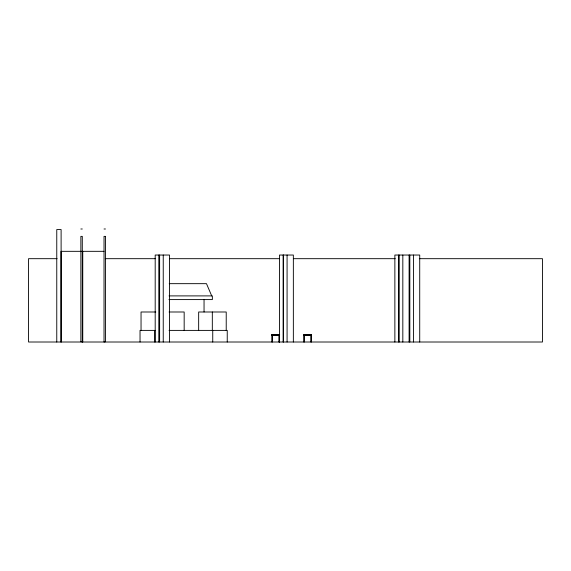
<?xml version="1.0" encoding="UTF-8"?>
<svg xmlns="http://www.w3.org/2000/svg" width="571" height="571" viewBox="0 0 571 571"><rect width="100%" height="100%" fill="white"/><g stroke="black" fill="none" stroke-linecap="round" stroke-linejoin="round"><path stroke-width="0.86" d="M80.868 228.992L82.295 228.992M104.029 228.992L105.464 228.992M104.029 251.326L61.018 251.326L61.018 342.008M57.1 258.684L28.55 258.684L28.55 342.008L542.45 342.008L542.45 258.684L419.328 258.684M105.278 258.684L155.241 258.684M169.516 258.684L279.255 258.684M293.53 258.684L395.239 258.684M169.23 283.666L206.481 283.666L211.713 295.899M169.016 295.899L212.355 295.899L212.355 299.589L168.923 299.589M155.819 311.994L141.044 311.994L141.044 330.395M169.052 311.994L184.169 311.994L184.169 330.395M155.176 330.395L140.031 330.395L140.031 342.008M169.037 330.395L227.237 330.395L227.237 342.008M279.662 334.756L271.589 334.756L279.662 334.977M271.825 335.527L279.362 335.527M303.758 335.527L311.288 335.527M82.295 341.722L80.868 341.722L80.868 236.373L82.295 236.373L82.288 342.008M419.721 342.008L419.721 255.037L394.868 255.037L394.868 342.008M413.44 255.037L413.44 342.008M409.821 255.037L409.821 342.008M409.107 255.037L409.107 342.008M402.826 255.037L402.826 342.008M399.208 255.037L399.208 342.008M398.494 255.037L398.494 342.008M311.288 334.977L311.288 342.008M310.902 335.527L310.895 342.008M304.336 335.527L304.336 342.008M303.758 334.977L303.758 342.008M293.351 342.008L293.351 255.037L279.497 255.037L279.497 342.008M287.077 255.037L287.077 342.008M283.452 255.037L283.452 342.008M283.123 255.037L283.123 342.008M279.362 334.977L279.355 342.008M278.969 335.527L278.969 342.008M272.41 335.527L272.41 342.008M271.825 334.977L271.825 342.008M226.223 330.395L226.223 311.994L198.658 311.994L198.658 330.395M212.74 330.395L212.74 342.008M212.319 311.994L212.319 330.395M204.047 299.354L204.047 311.959M169.516 342.008L169.516 255.037L155.191 255.037L155.191 342.008M163.242 255.037L163.242 342.008M159.616 255.037L159.616 342.008M158.817 255.037L158.817 342.008M154.762 330.395L154.762 342.008M82.759 251.326L82.759 342.008M61.111 342.008L61.111 229.571L56.765 229.571L56.765 342.008M105.464 236.373L104.029 236.373L104.029 342.008L105.464 341.722L105.464 236.373M311.588 334.756L303.515 334.977L311.588 334.756"/></g></svg>
